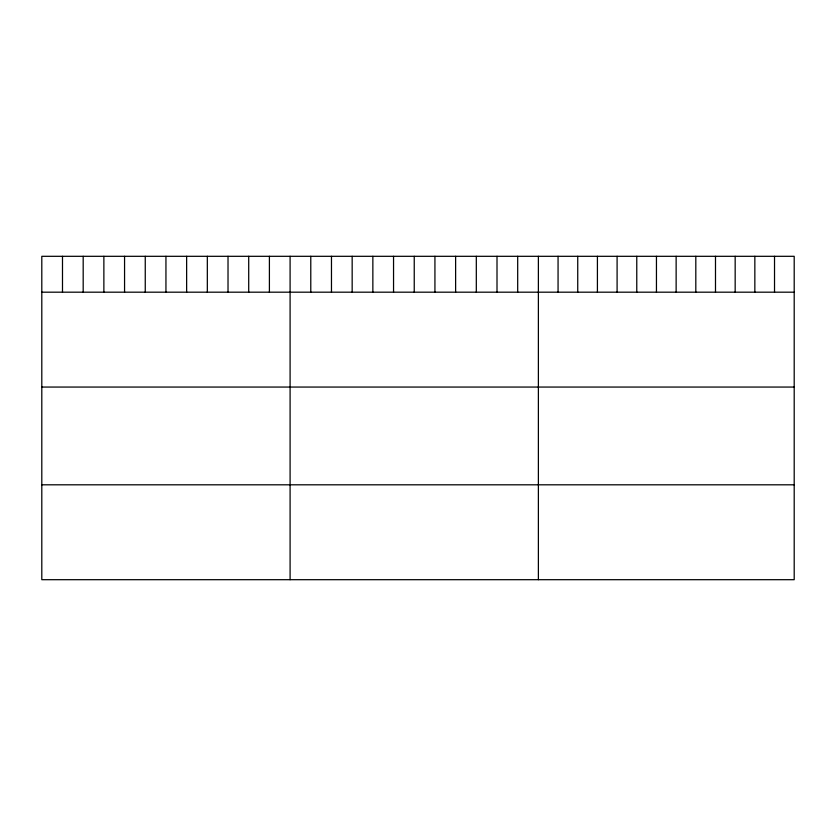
<?xml version="1.0" encoding="UTF-8"?>
<svg xmlns="http://www.w3.org/2000/svg" width="836" height="836" viewBox="0 0 836 836"><rect width="100%" height="100%" fill="white"/><g stroke="black" fill="none" stroke-linecap="round" stroke-linejoin="round"><path stroke-width="1.25" d="M794.2 292.182L794.2 579.693L41.8 579.693L41.8 256.307L794.2 256.307L794.2 292.182L41.8 292.182M41.8 387.058L794.2 387.058M41.8 484.807L794.2 484.807M774.523 256.307L774.523 292.182M754.845 256.307L754.845 292.182M735.168 256.307L735.168 292.182M715.491 256.307L715.491 292.182M695.813 256.307L695.813 292.182M676.136 256.307L676.136 292.182M656.448 256.307L656.448 292.182M636.771 256.307L636.771 292.182M617.093 256.307L617.093 292.182M597.416 256.307L597.416 292.182M577.739 256.307L577.739 292.182M558.061 256.307L558.061 292.182M538.384 256.307L538.384 579.693M517.693 256.307L517.693 292.182M497.002 256.307L497.002 292.182M476.311 256.307L476.311 292.182M455.62 256.307L455.62 292.182M434.929 256.307L434.929 292.182M414.238 256.307L414.238 292.182M393.547 256.307L393.547 292.182M372.856 256.307L372.856 292.182M352.165 256.307L352.165 292.182M331.474 256.307L331.474 292.182M310.783 256.307L310.783 292.182M290.092 256.307L290.092 579.693M269.401 256.307L269.401 292.182M248.71 256.307L248.71 292.182M228.019 256.307L228.019 292.182M207.328 256.307L207.328 292.182M186.637 256.307L186.637 292.182M165.946 256.307L165.946 292.182M145.255 256.307L145.255 292.182M124.564 256.307L124.564 292.182M103.873 256.307L103.873 292.182M83.182 256.307L83.182 292.182M62.491 256.307L62.491 292.182"/></g></svg>
